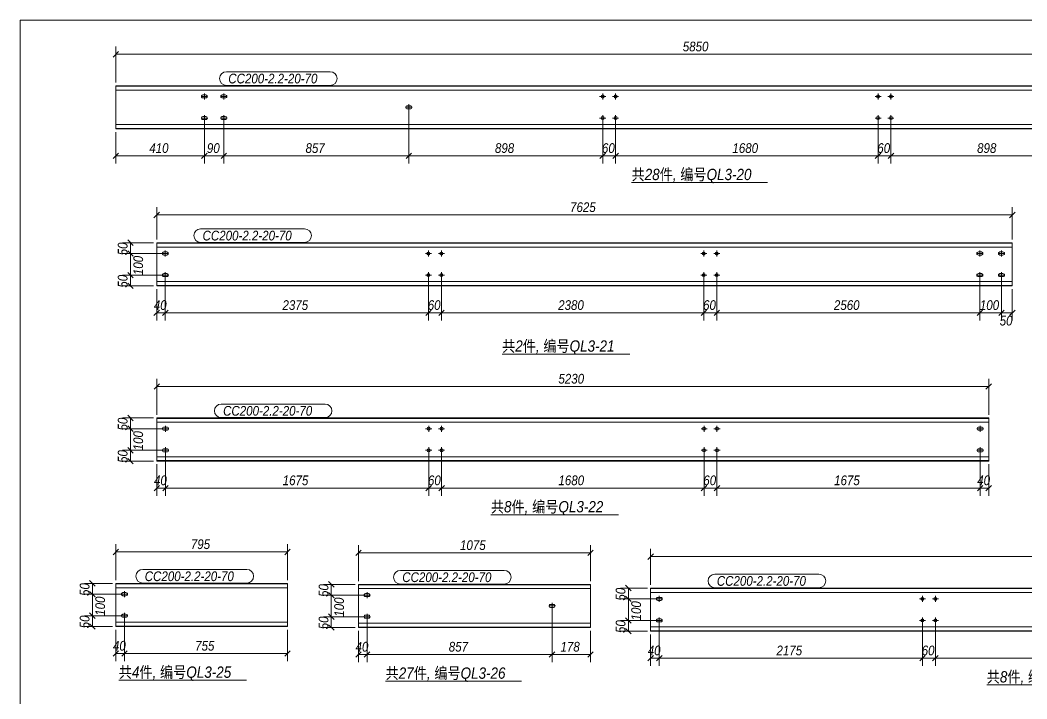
# Model space of a CAD drawing. Extents: x 857 to 4439, y -1249 to 4637.
# Drawn here: x 2057.8 to 2368.7, y 2901.5 to 3111.1 of the extents above; entities that cross this region are included whole.
import ezdxf

# ---------------------------------------------------------------- set-up
doc = ezdxf.new("R2010")
doc.units = 0
doc.header["$LTSCALE"] = 1000
doc.header["$MEASUREMENT"] = 0
doc.linetypes.add('XKITLINE00', pattern=[0])
doc.linetypes.add('XKITLINE02', pattern=[4, 2, -2])
for name, color, linetype, lineweight in [('Bolt', 7, 'Continuous', 0), ('DrawingSheet', 5, 'Continuous', 0), ('OtherObjectType', 1, 'Continuous', 0), ('Part', 2, 'Continuous', 0), ('PartMark', 3, 'Continuous', 0), ('Z-DIMENSIONS', 1, 'Continuous', 0)]:
    doc.layers.add(name, color=color, linetype=linetype, lineweight=lineweight)
doc.styles.add('Arial Italic', font='ariali.ttf')

# ---------------------------------------------------------------- blocks, each defined once
blk = doc.blocks.new('墙面檩条3C')
at = {"layer": 'Bolt', "color": 3, "linetype": 'XKITLINE00', "lineweight": 0}
for p, q in [((61.1, 391.74), (61, 391.59)), ((61.25, 391.84), (61.1, 391.74)), ((61.43, 391.88), (61.25, 391.84)), ((62.36, 391.88), (61.43, 391.88)), ((61.9, 390.48), (61.9, 392.35)), ((62.54, 391.84), (62.36, 391.88)), ((62.69, 391.74), (62.54, 391.84)), ((62.79, 391.59), (62.69, 391.74)), ((67.1, 391.74), (67, 391.59)), ((67.25, 391.84), (67.1, 391.74)), ((67.43, 391.88), (67.25, 391.84)), ((68.36, 391.88), (67.43, 391.88)), ((67.9, 390.48), (67.9, 392.35)), ((68.54, 391.84), (68.36, 391.88)), ((68.69, 391.74), (68.54, 391.84)), ((68.79, 391.59), (68.69, 391.74)), ((184.9, 390.48), (184.9, 392.35)), ((188.9, 390.48), (188.9, 392.35)), ((269.93, 390.48), (269.93, 392.35)), ((273.93, 390.48), (273.93, 392.35)), ((61, 391.59), (60.96, 391.41)), ((60.96, 391.41), (60.96, 391.41)), ((60.96, 391.41), (61, 391.23)), ((60.96, 391.41), (62.83, 391.41)), ((61, 391.23), (61.1, 391.08)), ((61.1, 391.08), (61.25, 390.98)), ((61.25, 390.98), (61.43, 390.95)), ((61.43, 390.95), (62.36, 390.95)), ((62.36, 390.95), (62.54, 390.98)), ((62.54, 390.98), (62.69, 391.08)), ((62.69, 391.08), (62.79, 391.23)), ((62.83, 391.41), (62.79, 391.59)), ((62.79, 391.23), (62.83, 391.41)), ((62.83, 391.41), (62.83, 391.41)), ((67, 391.59), (66.96, 391.41)), ((66.96, 391.41), (66.96, 391.41)), ((66.96, 391.41), (67, 391.23)), ((66.96, 391.41), (68.83, 391.41)), ((67, 391.23), (67.1, 391.08)), ((67.1, 391.08), (67.25, 390.98)), ((67.25, 390.98), (67.43, 390.95)), ((67.43, 390.95), (68.36, 390.95)), ((68.36, 390.95), (68.54, 390.98)), ((68.54, 390.98), (68.69, 391.08)), ((68.69, 391.08), (68.79, 391.23)), ((68.83, 391.41), (68.79, 391.59)), ((68.79, 391.23), (68.83, 391.41)), ((68.83, 391.41), (68.83, 391.41)), ((125.03, 387.15), (125.03, 389.01)), ((183.96, 391.41), (185.83, 391.41)), ((187.96, 391.41), (189.83, 391.41)), ((269, 391.41), (270.86, 391.41)), ((273, 391.41), (274.86, 391.41)), ((61.9, 383.81), (61.9, 385.68)), ((67.9, 383.81), (67.9, 385.68)), ((124.1, 388.08), (124.13, 388.26)), ((124.13, 387.9), (124.1, 388.08)), ((124.1, 388.08), (124.1, 388.08)), ((125.96, 388.08), (124.1, 388.08)), ((124.13, 388.26), (124.23, 388.41)), ((124.23, 387.75), (124.13, 387.9)), ((124.23, 388.41), (124.38, 388.51)), ((124.38, 387.65), (124.23, 387.75)), ((124.38, 388.51), (124.56, 388.55)), ((124.56, 387.61), (124.38, 387.65)), ((124.56, 388.55), (125.5, 388.55)), ((125.5, 387.61), (124.56, 387.61)), ((125.5, 388.55), (125.68, 388.51)), ((125.68, 387.65), (125.5, 387.61)), ((125.68, 388.51), (125.83, 388.41)), ((125.83, 387.75), (125.68, 387.65)), ((125.83, 388.41), (125.93, 388.26)), ((125.93, 387.9), (125.83, 387.75)), ((125.93, 388.26), (125.96, 388.08)), ((125.96, 388.08), (125.93, 387.9)), ((125.96, 388.08), (125.96, 388.08)), ((184.9, 383.81), (184.9, 385.68)), ((188.9, 383.81), (188.9, 385.68)), ((269.93, 383.81), (269.93, 385.68)), ((273.93, 383.81), (273.93, 385.68)), ((61, 384.92), (60.96, 384.75)), ((60.96, 384.75), (60.96, 384.75)), ((60.96, 384.75), (61, 384.57)), ((60.96, 384.75), (62.83, 384.75)), ((61.1, 385.08), (61, 384.92)), ((61, 384.57), (61.1, 384.42)), ((61.25, 385.18), (61.1, 385.08)), ((61.1, 384.42), (61.25, 384.32)), ((61.43, 385.21), (61.25, 385.18)), ((61.25, 384.32), (61.43, 384.28)), ((62.36, 385.21), (61.43, 385.21)), ((61.43, 384.28), (62.36, 384.28)), ((62.54, 385.18), (62.36, 385.21)), ((62.36, 384.28), (62.54, 384.32)), ((62.69, 385.08), (62.54, 385.18)), ((62.54, 384.32), (62.69, 384.42)), ((62.79, 384.92), (62.69, 385.08)), ((62.69, 384.42), (62.79, 384.57)), ((62.83, 384.75), (62.79, 384.92)), ((62.79, 384.57), (62.83, 384.75)), ((62.83, 384.75), (62.83, 384.75)), ((67, 384.92), (66.96, 384.75)), ((66.96, 384.75), (66.96, 384.75)), ((66.96, 384.75), (67, 384.57)), ((66.96, 384.75), (68.83, 384.75)), ((67.1, 385.08), (67, 384.92)), ((67, 384.57), (67.1, 384.42)), ((67.25, 385.18), (67.1, 385.08)), ((67.1, 384.42), (67.25, 384.32)), ((67.43, 385.21), (67.25, 385.18)), ((67.25, 384.32), (67.43, 384.28)), ((68.36, 385.21), (67.43, 385.21)), ((67.43, 384.28), (68.36, 384.28)), ((68.54, 385.18), (68.36, 385.21)), ((68.36, 384.28), (68.54, 384.32)), ((68.69, 385.08), (68.54, 385.18)), ((68.54, 384.32), (68.69, 384.42)), ((68.79, 384.92), (68.69, 385.08)), ((68.69, 384.42), (68.79, 384.57)), ((68.83, 384.75), (68.79, 384.92)), ((68.79, 384.57), (68.83, 384.75)), ((68.83, 384.75), (68.83, 384.75)), ((183.96, 384.75), (185.83, 384.75)), ((187.96, 384.75), (189.83, 384.75)), ((269, 384.75), (270.86, 384.75)), ((273, 384.75), (274.86, 384.75)), ((48.94, 343.09), (48.9, 342.91)), ((48.9, 342.91), (48.9, 342.91)), ((48.9, 342.91), (48.94, 342.73)), ((48.9, 342.91), (50.77, 342.91)), ((49.04, 343.24), (48.94, 343.09)), ((48.94, 342.73), (49.04, 342.58)), ((49.19, 343.34), (49.04, 343.24)), ((49.04, 342.58), (49.19, 342.48)), ((49.37, 343.38), (49.19, 343.34)), ((49.19, 342.48), (49.37, 342.44)), ((50.3, 343.38), (49.37, 343.38)), ((49.37, 342.44), (50.3, 342.44)), ((49.83, 341.98), (49.83, 343.84)), ((50.48, 343.34), (50.3, 343.38)), ((50.3, 342.44), (50.48, 342.48)), ((50.63, 343.24), (50.48, 343.34)), ((50.48, 342.48), (50.63, 342.58)), ((50.73, 343.09), (50.63, 343.24)), ((50.63, 342.58), (50.73, 342.73)), ((50.77, 342.91), (50.73, 343.09)), ((50.73, 342.73), (50.77, 342.91)), ((50.77, 342.91), (50.77, 342.91)), ((130.16, 342.91), (132.03, 342.91)), ((131.09, 341.98), (131.09, 343.84)), ((134.16, 342.91), (136.03, 342.91)), ((135.09, 341.98), (135.09, 343.84)), ((215.19, 342.91), (217.06, 342.91)), ((216.13, 341.98), (216.13, 343.84)), ((219.19, 342.91), (221.06, 342.91)), ((220.13, 341.98), (220.13, 343.84)), ((300.49, 343.09), (300.45, 342.91)), ((300.45, 342.91), (300.45, 342.91)), ((300.45, 342.91), (300.49, 342.73)), ((300.45, 342.91), (302.32, 342.91)), ((300.59, 343.24), (300.49, 343.09)), ((300.49, 342.73), (300.59, 342.58)), ((300.74, 343.34), (300.59, 343.24)), ((300.59, 342.58), (300.74, 342.48)), ((300.92, 343.38), (300.74, 343.34)), ((300.74, 342.48), (300.92, 342.44)), ((301.85, 343.38), (300.92, 343.38)), ((300.92, 342.44), (301.85, 342.44)), ((301.39, 341.98), (301.39, 343.84)), ((302.03, 343.34), (301.85, 343.38)), ((301.85, 342.44), (302.03, 342.48)), ((302.18, 343.24), (302.03, 343.34)), ((302.03, 342.48), (302.18, 342.58)), ((302.28, 343.09), (302.18, 343.24)), ((302.18, 342.58), (302.28, 342.73)), ((302.32, 342.91), (302.28, 343.09)), ((302.28, 342.73), (302.32, 342.91)), ((302.32, 342.91), (302.32, 342.91)), ((307.16, 343.09), (307.12, 342.91)), ((307.12, 342.91), (307.12, 342.91)), ((307.12, 342.91), (307.16, 342.73)), ((307.12, 342.91), (308.99, 342.91)), ((307.26, 343.24), (307.16, 343.09)), ((307.16, 342.73), (307.26, 342.58)), ((307.41, 343.34), (307.26, 343.24)), ((307.26, 342.58), (307.41, 342.48)), ((307.59, 343.38), (307.41, 343.34)), ((307.41, 342.48), (307.59, 342.44)), ((308.52, 343.38), (307.59, 343.38)), ((307.59, 342.44), (308.52, 342.44)), ((308.05, 341.98), (308.05, 343.84)), ((308.7, 343.34), (308.52, 343.38)), ((308.52, 342.44), (308.7, 342.48)), ((308.85, 343.24), (308.7, 343.34)), ((308.7, 342.48), (308.85, 342.58)), ((308.95, 343.09), (308.85, 343.24)), ((308.85, 342.58), (308.95, 342.73)), ((308.99, 342.91), (308.95, 343.09)), ((308.95, 342.73), (308.99, 342.91)), ((308.99, 342.91), (308.99, 342.91)), ((48.94, 336.42), (48.9, 336.24)), ((48.9, 336.24), (48.9, 336.24)), ((48.9, 336.24), (48.94, 336.06)), ((48.9, 336.24), (50.77, 336.24)), ((49.04, 336.57), (48.94, 336.42)), ((48.94, 336.06), (49.04, 335.91)), ((49.19, 336.67), (49.04, 336.57)), ((49.04, 335.91), (49.19, 335.81)), ((49.37, 336.71), (49.19, 336.67)), ((49.19, 335.81), (49.37, 335.78)), ((50.3, 336.71), (49.37, 336.71)), ((49.37, 335.78), (50.3, 335.78)), ((49.83, 335.31), (49.83, 337.18)), ((50.48, 336.67), (50.3, 336.71)), ((50.3, 335.78), (50.48, 335.81)), ((50.63, 336.57), (50.48, 336.67)), ((50.48, 335.81), (50.63, 335.91)), ((50.73, 336.42), (50.63, 336.57)), ((50.63, 335.91), (50.73, 336.06)), ((50.77, 336.24), (50.73, 336.42)), ((50.73, 336.06), (50.77, 336.24)), ((50.77, 336.24), (50.77, 336.24)), ((130.16, 336.24), (132.03, 336.24)), ((131.09, 335.31), (131.09, 337.18)), ((134.16, 336.24), (136.03, 336.24)), ((135.09, 335.31), (135.09, 337.18)), ((215.19, 336.24), (217.06, 336.24)), ((216.13, 335.31), (216.13, 337.18)), ((219.19, 336.24), (221.06, 336.24)), ((220.13, 335.31), (220.13, 337.18)), ((300.49, 336.42), (300.45, 336.24)), ((300.45, 336.24), (300.45, 336.24)), ((300.45, 336.24), (300.49, 336.06)), ((300.45, 336.24), (302.32, 336.24)), ((300.59, 336.57), (300.49, 336.42)), ((300.49, 336.06), (300.59, 335.91)), ((300.74, 336.67), (300.59, 336.57)), ((300.59, 335.91), (300.74, 335.81)), ((300.92, 336.71), (300.74, 336.67)), ((300.74, 335.81), (300.92, 335.78)), ((301.85, 336.71), (300.92, 336.71)), ((300.92, 335.78), (301.85, 335.78)), ((301.39, 335.31), (301.39, 337.18)), ((302.03, 336.67), (301.85, 336.71)), ((301.85, 335.78), (302.03, 335.81)), ((302.18, 336.57), (302.03, 336.67)), ((302.03, 335.81), (302.18, 335.91)), ((302.28, 336.42), (302.18, 336.57)), ((302.18, 335.91), (302.28, 336.06)), ((302.32, 336.24), (302.28, 336.42)), ((302.28, 336.06), (302.32, 336.24)), ((302.32, 336.24), (302.32, 336.24)), ((307.16, 336.42), (307.12, 336.24)), ((307.12, 336.24), (307.12, 336.24)), ((307.12, 336.24), (307.16, 336.06)), ((307.12, 336.24), (308.99, 336.24)), ((307.26, 336.57), (307.16, 336.42)), ((307.16, 336.06), (307.26, 335.91)), ((307.41, 336.67), (307.26, 336.57)), ((307.26, 335.91), (307.41, 335.81)), ((307.59, 336.71), (307.41, 336.67)), ((307.41, 335.81), (307.59, 335.78)), ((308.52, 336.71), (307.59, 336.71)), ((307.59, 335.78), (308.52, 335.78)), ((308.05, 335.31), (308.05, 337.18)), ((308.7, 336.67), (308.52, 336.71)), ((308.52, 335.78), (308.7, 335.81)), ((308.85, 336.57), (308.7, 336.67)), ((308.7, 335.81), (308.85, 335.91)), ((308.95, 336.42), (308.85, 336.57)), ((308.85, 335.91), (308.95, 336.06)), ((308.99, 336.24), (308.95, 336.42)), ((308.95, 336.06), (308.99, 336.24)), ((308.99, 336.24), (308.99, 336.24)), ((49.25, 289.22), (49.1, 289.12)), ((49.43, 289.25), (49.25, 289.22)), ((50.37, 289.25), (49.43, 289.25)), ((49.9, 287.85), (49.9, 289.72)), ((50.55, 289.22), (50.37, 289.25)), ((50.7, 289.12), (50.55, 289.22)), ((131.16, 287.85), (131.16, 289.72)), ((135.16, 287.85), (135.16, 289.72)), ((216.19, 287.85), (216.19, 289.72)), ((220.19, 287.85), (220.19, 289.72)), ((300.81, 289.22), (300.66, 289.12)), ((300.99, 289.25), (300.81, 289.22)), ((301.92, 289.25), (300.99, 289.25)), ((301.45, 287.85), (301.45, 289.72)), ((302.1, 289.22), (301.92, 289.25)), ((302.25, 289.12), (302.1, 289.22)), ((49, 288.97), (48.97, 288.79)), ((48.97, 288.79), (48.97, 288.79)), ((48.97, 288.79), (49, 288.61)), ((48.97, 288.79), (50.83, 288.79)), ((49.1, 289.12), (49, 288.97)), ((49, 288.61), (49.1, 288.46)), ((49.1, 288.46), (49.25, 288.36)), ((49.25, 288.36), (49.43, 288.32)), ((49.43, 288.32), (50.37, 288.32)), ((50.37, 288.32), (50.55, 288.36)), ((50.55, 288.36), (50.7, 288.46)), ((50.8, 288.97), (50.7, 289.12)), ((50.7, 288.46), (50.8, 288.61)), ((50.83, 288.79), (50.8, 288.97)), ((50.8, 288.61), (50.83, 288.79)), ((50.83, 288.79), (50.83, 288.79)), ((132.09, 288.79), (130.23, 288.79)), ((136.09, 288.79), (134.23, 288.79)), ((217.13, 288.79), (215.26, 288.79)), ((221.13, 288.79), (219.26, 288.79)), ((300.55, 288.97), (300.52, 288.79)), ((300.52, 288.79), (300.52, 288.79)), ((300.52, 288.79), (300.55, 288.61)), ((300.52, 288.79), (302.39, 288.79)), ((300.66, 289.12), (300.55, 288.97)), ((300.55, 288.61), (300.66, 288.46)), ((300.66, 288.46), (300.81, 288.36)), ((300.81, 288.36), (300.99, 288.32)), ((300.99, 288.32), (301.92, 288.32)), ((301.92, 288.32), (302.1, 288.36)), ((302.1, 288.36), (302.25, 288.46)), ((302.35, 288.97), (302.25, 289.12)), ((302.25, 288.46), (302.35, 288.61)), ((302.39, 288.79), (302.35, 288.97)), ((302.35, 288.61), (302.39, 288.79)), ((302.39, 288.79), (302.39, 288.79)), ((49.9, 281.19), (49.9, 283.05)), ((131.16, 281.19), (131.16, 283.05)), ((135.16, 281.19), (135.16, 283.05)), ((216.19, 281.19), (216.19, 283.05)), ((220.19, 281.19), (220.19, 283.05)), ((301.45, 281.19), (301.45, 283.05)), ((49, 282.3), (48.97, 282.12)), ((48.97, 282.12), (48.97, 282.12)), ((48.97, 282.12), (49, 281.94)), ((48.97, 282.12), (50.83, 282.12)), ((49.1, 282.45), (49, 282.3)), ((49, 281.94), (49.1, 281.79)), ((49.25, 282.55), (49.1, 282.45)), ((49.1, 281.79), (49.25, 281.69)), ((49.43, 282.59), (49.25, 282.55)), ((49.25, 281.69), (49.43, 281.65)), ((50.37, 282.59), (49.43, 282.59)), ((49.43, 281.65), (50.37, 281.65)), ((50.55, 282.55), (50.37, 282.59)), ((50.37, 281.65), (50.55, 281.69)), ((50.7, 282.45), (50.55, 282.55)), ((50.55, 281.69), (50.7, 281.79)), ((50.8, 282.3), (50.7, 282.45)), ((50.7, 281.79), (50.8, 281.94)), ((50.83, 282.12), (50.8, 282.3)), ((50.8, 281.94), (50.83, 282.12)), ((50.83, 282.12), (50.83, 282.12)), ((132.09, 282.12), (130.23, 282.12)), ((136.09, 282.12), (134.23, 282.12)), ((217.13, 282.12), (215.26, 282.12)), ((221.13, 282.12), (219.26, 282.12)), ((300.55, 282.3), (300.52, 282.12)), ((300.52, 282.12), (300.52, 282.12)), ((300.52, 282.12), (300.55, 281.94)), ((300.52, 282.12), (302.39, 282.12)), ((300.66, 282.45), (300.55, 282.3)), ((300.55, 281.94), (300.66, 281.79)), ((300.81, 282.55), (300.66, 282.45)), ((300.66, 281.79), (300.81, 281.69)), ((300.99, 282.59), (300.81, 282.55)), ((300.81, 281.69), (300.99, 281.65)), ((301.92, 282.59), (300.99, 282.59)), ((300.99, 281.65), (301.92, 281.65)), ((302.1, 282.55), (301.92, 282.59)), ((301.92, 281.65), (302.1, 281.69)), ((302.25, 282.45), (302.1, 282.55)), ((302.1, 281.69), (302.25, 281.79)), ((302.35, 282.3), (302.25, 282.45)), ((302.25, 281.79), (302.35, 281.94)), ((302.39, 282.12), (302.35, 282.3)), ((302.35, 281.94), (302.39, 282.12)), ((302.39, 282.12), (302.39, 282.12)), ((36.32, 237.86), (36.29, 237.69)), ((36.29, 237.69), (36.29, 237.69)), ((36.29, 237.69), (36.32, 237.51)), ((38.15, 237.69), (36.29, 237.69)), ((36.42, 238.01), (36.32, 237.86)), ((36.32, 237.51), (36.42, 237.36)), ((36.57, 238.12), (36.42, 238.01)), ((36.42, 237.36), (36.57, 237.25)), ((36.75, 238.15), (36.57, 238.12)), ((36.57, 237.25), (36.75, 237.22)), ((37.69, 238.15), (36.75, 238.15)), ((36.75, 237.22), (37.69, 237.22)), ((37.22, 238.62), (37.22, 236.75)), ((37.86, 238.12), (37.69, 238.15)), ((37.69, 237.22), (37.86, 237.25)), ((38.02, 238.01), (37.86, 238.12)), ((37.86, 237.25), (38.02, 237.36)), ((38.12, 237.86), (38.02, 238.01)), ((38.02, 237.36), (38.12, 237.51)), ((38.15, 237.69), (38.12, 237.86)), ((38.12, 237.51), (38.15, 237.69)), ((38.15, 237.69), (38.15, 237.69)), ((111.24, 237.57), (111.2, 237.39)), ((111.2, 237.39), (111.2, 237.39)), ((111.2, 237.39), (111.24, 237.21)), ((113.07, 237.39), (111.2, 237.39)), ((111.34, 237.72), (111.24, 237.57)), ((111.24, 237.21), (111.34, 237.06)), ((111.49, 237.82), (111.34, 237.72)), ((111.34, 237.06), (111.49, 236.96)), ((111.67, 237.85), (111.49, 237.82)), ((111.49, 236.96), (111.67, 236.92)), ((112.6, 237.85), (111.67, 237.85)), ((111.67, 236.92), (112.6, 236.92)), ((112.14, 238.32), (112.14, 236.45)), ((112.78, 237.82), (112.6, 237.85)), ((112.6, 236.92), (112.78, 236.96)), ((112.93, 237.72), (112.78, 237.82)), ((112.78, 236.96), (112.93, 237.06)), ((113.03, 237.57), (112.93, 237.72)), ((112.93, 237.06), (113.03, 237.21)), ((113.07, 237.39), (113.03, 237.57)), ((113.03, 237.21), (113.07, 237.39)), ((113.07, 237.39), (113.07, 237.39)), ((201.48, 236.42), (201.44, 236.24)), ((201.58, 236.57), (201.48, 236.42)), ((201.73, 236.67), (201.58, 236.57)), ((201.91, 236.7), (201.73, 236.67)), ((202.84, 236.7), (201.91, 236.7)), ((202.38, 235.3), (202.38, 237.17)), ((203.02, 236.67), (202.84, 236.7)), ((203.17, 236.57), (203.02, 236.67)), ((203.27, 236.42), (203.17, 236.57)), ((203.31, 236.24), (203.27, 236.42)), ((283.64, 235.3), (283.64, 237.17)), ((287.64, 235.3), (287.64, 237.17)), ((168.37, 234.23), (168.34, 234.05)), ((168.34, 234.05), (168.34, 234.05)), ((168.34, 234.05), (168.37, 233.88)), ((170.2, 234.05), (168.34, 234.05)), ((168.47, 234.38), (168.37, 234.23)), ((168.37, 233.88), (168.47, 233.72)), ((168.62, 234.49), (168.47, 234.38)), ((168.47, 233.72), (168.62, 233.62)), ((168.8, 234.52), (168.62, 234.49)), ((168.62, 233.62), (168.8, 233.59)), ((169.74, 234.52), (168.8, 234.52)), ((168.8, 233.59), (169.74, 233.59)), ((169.27, 234.99), (169.27, 233.12)), ((169.92, 234.49), (169.74, 234.52)), ((169.74, 233.59), (169.92, 233.62)), ((170.07, 234.38), (169.92, 234.49)), ((169.92, 233.62), (170.07, 233.72)), ((170.17, 234.23), (170.07, 234.38)), ((170.07, 233.72), (170.17, 233.88)), ((170.2, 234.05), (170.17, 234.23)), ((170.17, 233.88), (170.2, 234.05)), ((170.2, 234.05), (170.2, 234.05)), ((201.44, 236.24), (201.44, 236.24)), ((201.44, 236.24), (201.48, 236.06)), ((201.44, 236.24), (203.31, 236.24)), ((201.48, 236.06), (201.58, 235.91)), ((201.58, 235.91), (201.73, 235.81)), ((201.73, 235.81), (201.91, 235.77)), ((201.91, 235.77), (202.84, 235.77)), ((202.84, 235.77), (203.02, 235.81)), ((203.02, 235.81), (203.17, 235.91)), ((203.17, 235.91), (203.27, 236.06)), ((203.27, 236.06), (203.31, 236.24)), ((203.31, 236.24), (203.31, 236.24)), ((284.57, 236.24), (282.7, 236.24)), ((288.57, 236.24), (286.7, 236.24)), ((36.32, 231.2), (36.29, 231.02)), ((36.29, 231.02), (36.29, 231.02)), ((36.29, 231.02), (36.32, 230.84)), ((38.15, 231.02), (36.29, 231.02)), ((36.42, 231.35), (36.32, 231.2)), ((36.32, 230.84), (36.42, 230.69)), ((36.57, 231.45), (36.42, 231.35)), ((36.42, 230.69), (36.57, 230.59)), ((36.75, 231.49), (36.57, 231.45)), ((36.57, 230.59), (36.75, 230.55)), ((37.69, 231.49), (36.75, 231.49)), ((36.75, 230.55), (37.69, 230.55)), ((37.22, 231.95), (37.22, 230.09)), ((37.86, 231.45), (37.69, 231.49)), ((37.69, 230.55), (37.86, 230.59)), ((38.02, 231.35), (37.86, 231.45)), ((37.86, 230.59), (38.02, 230.69)), ((38.12, 231.2), (38.02, 231.35)), ((38.02, 230.69), (38.12, 230.84)), ((38.15, 231.02), (38.12, 231.2)), ((38.12, 230.84), (38.15, 231.02)), ((38.15, 231.02), (38.15, 231.02)), ((111.24, 230.9), (111.2, 230.72)), ((111.2, 230.72), (111.2, 230.72)), ((111.2, 230.72), (111.24, 230.54)), ((113.07, 230.72), (111.2, 230.72)), ((111.34, 231.05), (111.24, 230.9)), ((111.24, 230.54), (111.34, 230.39)), ((111.49, 231.15), (111.34, 231.05)), ((111.34, 230.39), (111.49, 230.29)), ((111.67, 231.19), (111.49, 231.15)), ((111.49, 230.29), (111.67, 230.25)), ((112.6, 231.19), (111.67, 231.19)), ((111.67, 230.25), (112.6, 230.25)), ((112.14, 231.65), (112.14, 229.79)), ((112.78, 231.15), (112.6, 231.19)), ((112.6, 230.25), (112.78, 230.29)), ((112.93, 231.05), (112.78, 231.15)), ((112.78, 230.29), (112.93, 230.39)), ((113.03, 230.9), (112.93, 231.05)), ((112.93, 230.39), (113.03, 230.54)), ((113.07, 230.72), (113.03, 230.9)), ((113.03, 230.54), (113.07, 230.72)), ((113.07, 230.72), (113.07, 230.72)), ((202.38, 228.64), (202.38, 230.5)), ((283.64, 228.64), (283.64, 230.5)), ((287.64, 228.64), (287.64, 230.5)), ((201.48, 229.75), (201.44, 229.57)), ((201.44, 229.57), (201.44, 229.57)), ((201.44, 229.57), (201.48, 229.39)), ((201.44, 229.57), (203.31, 229.57)), ((201.58, 229.9), (201.48, 229.75)), ((201.48, 229.39), (201.58, 229.24)), ((201.73, 230), (201.58, 229.9)), ((201.58, 229.24), (201.73, 229.14)), ((201.91, 230.04), (201.73, 230)), ((201.73, 229.14), (201.91, 229.1)), ((202.84, 230.04), (201.91, 230.04)), ((201.91, 229.1), (202.84, 229.1)), ((203.02, 230), (202.84, 230.04)), ((202.84, 229.1), (203.02, 229.14)), ((203.17, 229.9), (203.02, 230)), ((203.02, 229.14), (203.17, 229.24)), ((203.27, 229.75), (203.17, 229.9)), ((203.17, 229.24), (203.27, 229.39)), ((203.31, 229.57), (203.27, 229.75)), ((203.27, 229.39), (203.31, 229.57)), ((203.31, 229.57), (203.31, 229.57)), ((284.57, 229.57), (282.7, 229.57)), ((288.57, 229.57), (286.7, 229.57))]:
    blk.add_line(p, q, dxfattribs=at)
for centre in [(184.9, 391.41), (188.9, 391.41), (269.93, 391.41), (273.93, 391.41), (184.9, 384.75), (188.9, 384.75), (269.93, 384.75), (273.93, 384.75), (131.09, 342.91), (135.09, 342.91), (216.13, 342.91), (220.13, 342.91), (131.09, 336.24), (135.09, 336.24), (216.13, 336.24), (220.13, 336.24), (131.16, 288.79), (135.16, 288.79), (216.19, 288.79), (220.19, 288.79), (131.16, 282.12), (135.16, 282.12), (216.19, 282.12), (220.19, 282.12), (283.64, 236.24), (287.64, 236.24), (283.64, 229.57), (287.64, 229.57)]:
    blk.add_circle(centre, 0.467, dxfattribs=at)
at = {"layer": 'DrawingSheet', "color": 5, "linetype": 'XKITLINE00', "lineweight": 0}
for p, q in [((589, 415), (5, 415)), ((5, 415), (5, 5))]:
    blk.add_line(p, q, dxfattribs=at)
at = {"layer": 'OtherObjectType', "color": 1, "linetype": 'XKITLINE00', "lineweight": 0}
for p, q in [((193.82, 364.83), (235.83, 364.83)), ((153.84, 311.83), (193.26, 311.83)), ((150.38, 262.2), (189.8, 262.2)), ((35.47, 211.1), (74.89, 211.1)), ((117.86, 210.8), (159.87, 210.8)), ((303.5, 209.65), (342.92, 209.65))]:
    blk.add_line(p, q, dxfattribs=at)
at = {"layer": 'Part', "color": 2, "linetype": 'XKITLINE00', "lineweight": 0}
for p, q in [((34.56, 381.41), (34.56, 394.75)), ((229.36, 394.75), (34.56, 394.75)), ((229.36, 393.41), (34.56, 393.41)), ((393.6, 394.75), (229.46, 394.75)), ((393.6, 393.41), (229.46, 393.41)), ((229.36, 382.75), (34.56, 382.75)), ((393.6, 382.75), (229.46, 382.75)), ((229.36, 381.41), (34.56, 381.41)), ((393.6, 381.41), (229.46, 381.41)), ((47.17, 332.91), (47.17, 346.24)), ((90.53, 346.24), (47.17, 346.24)), ((175.56, 346.24), (90.63, 346.24)), ((260.59, 346.24), (175.66, 346.24)), ((311.39, 346.24), (260.69, 346.24)), ((311.39, 332.91), (311.39, 346.24)), ((90.53, 344.91), (47.17, 344.91)), ((175.56, 344.91), (90.63, 344.91)), ((260.59, 344.91), (175.66, 344.91)), ((311.39, 344.91), (260.69, 344.91)), ((90.53, 334.24), (47.17, 334.24)), ((90.53, 332.91), (47.17, 332.91)), ((175.56, 334.24), (90.63, 334.24)), ((175.56, 332.91), (90.63, 332.91)), ((260.59, 334.24), (175.66, 334.24)), ((260.59, 332.91), (175.66, 332.91)), ((311.39, 334.24), (260.69, 334.24)), ((311.39, 332.91), (260.69, 332.91)), ((47.23, 278.79), (47.23, 292.12)), ((90.59, 292.12), (47.23, 292.12)), ((90.59, 290.79), (47.23, 290.79)), ((175.63, 292.12), (90.69, 292.12)), ((175.63, 290.79), (90.69, 290.79)), ((260.66, 292.12), (175.73, 292.12)), ((260.66, 290.79), (175.73, 290.79)), ((304.12, 292.12), (260.76, 292.12)), ((304.12, 290.79), (260.76, 290.79)), ((304.12, 278.79), (304.12, 292.12)), ((90.59, 280.12), (47.23, 280.12)), ((175.63, 280.12), (90.69, 280.12)), ((260.66, 280.12), (175.73, 280.12)), ((304.12, 280.12), (260.76, 280.12)), ((90.59, 278.79), (47.23, 278.79)), ((175.63, 278.79), (90.69, 278.79)), ((260.66, 278.79), (175.73, 278.79)), ((304.12, 278.79), (260.76, 278.79)), ((34.55, 227.69), (34.55, 241.02)), ((87.55, 241.02), (34.55, 241.02)), ((87.55, 239.69), (34.55, 239.69)), ((87.55, 227.69), (87.55, 241.02)), ((109.47, 227.39), (109.47, 240.72)), ((181.14, 240.72), (109.47, 240.72)), ((181.14, 239.39), (109.47, 239.39)), ((181.14, 227.39), (181.14, 240.72)), ((199.71, 226.24), (199.71, 239.57)), ((243.07, 239.57), (199.71, 239.57)), ((328.1, 239.57), (243.17, 239.57)), ((243.07, 238.24), (199.71, 238.24)), ((328.1, 238.24), (243.17, 238.24)), ((87.55, 229.02), (34.55, 229.02)), ((87.55, 227.69), (34.55, 227.69)), ((181.14, 228.72), (109.47, 228.72)), ((181.14, 227.39), (109.47, 227.39)), ((243.07, 227.57), (199.71, 227.57)), ((328.1, 227.57), (243.17, 227.57)), ((243.07, 226.24), (199.71, 226.24)), ((328.1, 226.24), (243.17, 226.24))]:
    blk.add_line(p, q, dxfattribs=at)
at = {"layer": 'Part', "color": 7, "linetype": 'XKITLINE02', "lineweight": 0}
for p, q in [((229.36, 394.6), (34.56, 394.6)), ((393.6, 394.6), (229.46, 394.6)), ((229.36, 381.56), (34.56, 381.56)), ((393.6, 381.56), (229.46, 381.56)), ((90.53, 346.1), (47.17, 346.1)), ((175.56, 346.1), (90.63, 346.1)), ((260.59, 346.1), (175.66, 346.1)), ((311.39, 346.1), (260.69, 346.1)), ((90.53, 333.06), (47.17, 333.06)), ((175.56, 333.06), (90.63, 333.06)), ((260.59, 333.06), (175.66, 333.06)), ((311.39, 333.06), (260.69, 333.06)), ((90.59, 291.97), (47.23, 291.97)), ((175.63, 291.97), (90.69, 291.97)), ((260.66, 291.97), (175.73, 291.97)), ((304.12, 291.97), (260.76, 291.97)), ((90.59, 278.93), (47.23, 278.93)), ((175.63, 278.93), (90.69, 278.93)), ((260.66, 278.93), (175.73, 278.93)), ((304.12, 278.93), (260.76, 278.93)), ((87.55, 240.87), (34.55, 240.87)), ((181.14, 240.57), (109.47, 240.57)), ((243.07, 239.42), (199.71, 239.42)), ((328.1, 239.42), (243.17, 239.42)), ((87.55, 227.83), (34.55, 227.83)), ((181.14, 227.53), (109.47, 227.53)), ((243.07, 226.38), (199.71, 226.38)), ((328.1, 226.38), (243.17, 226.38))]:
    blk.add_line(p, q, dxfattribs=at)
at = {"layer": 'PartMark', "color": 1, "linetype": 'XKITLINE00', "lineweight": 0}
for p, q in [((68.68, 399.05), (100.79, 399.05)), ((68.68, 394.85), (100.79, 394.85)), ((60.74, 350.54), (92.85, 350.54)), ((60.74, 346.34), (92.85, 346.34)), ((67.08, 296.42), (99.19, 296.42)), ((67.08, 292.22), (99.19, 292.22)), ((42.88, 245.32), (74.99, 245.32)), ((122.41, 245.02), (154.52, 245.02)), ((219.55, 243.87), (251.66, 243.87)), ((42.88, 241.12), (74.99, 241.12)), ((122.41, 240.82), (154.52, 240.82)), ((219.55, 239.67), (251.66, 239.67))]:
    blk.add_line(p, q, dxfattribs=at)
for centre, start, end in [((68.68, 396.95), 90, 270), ((100.79, 396.95), 270, 90), ((60.74, 348.44), 90, 270), ((92.85, 348.44), 270, 90), ((67.08, 294.32), 90, 270), ((99.19, 294.32), 270, 90), ((42.88, 243.22), 90, 270), ((74.99, 243.22), 270, 90), ((122.41, 242.92), 90, 270), ((154.52, 242.92), 270, 90), ((219.55, 241.77), 90, 270), ((251.66, 241.77), 270, 90)]:
    blk.add_arc(centre, 2.1, start, end, dxfattribs=at)
at = {"layer": 'Z-DIMENSIONS', "color": 4, "linetype": 'XKITLINE00', "lineweight": 0}
for p, q in [((35.41, 405.3), (33.71, 403.6)), ((34.56, 395.75), (34.56, 406.85)), ((34.56, 404.45), (393.6, 404.45)), ((125.03, 387.08), (125.03, 370.68)), ((125.03, 387.08), (125.03, 370.68)), ((61.9, 383.75), (61.9, 370.68)), ((61.9, 383.75), (61.9, 370.68)), ((67.9, 383.75), (67.9, 370.68)), ((67.9, 383.75), (67.9, 370.68)), ((184.9, 383.75), (184.9, 370.68)), ((184.9, 383.75), (184.9, 370.68)), ((188.9, 383.75), (188.9, 370.68)), ((188.9, 383.75), (188.9, 370.68)), ((269.93, 383.75), (269.93, 370.68)), ((269.93, 383.75), (269.93, 370.68)), ((273.93, 383.75), (273.93, 370.68)), ((273.93, 383.75), (273.93, 370.68)), ((34.56, 380.41), (34.56, 370.68)), ((35.41, 373.93), (33.71, 372.23)), ((34.56, 373.08), (61.9, 373.08)), ((62.75, 373.93), (61.05, 372.23)), ((62.75, 373.93), (61.05, 372.23)), ((61.9, 373.08), (67.9, 373.08)), ((68.75, 373.93), (67.05, 372.23)), ((68.75, 373.93), (67.05, 372.23)), ((67.9, 373.08), (125.03, 373.08)), ((125.88, 373.93), (124.18, 372.23)), ((125.88, 373.93), (124.18, 372.23)), ((125.03, 373.08), (184.9, 373.08)), ((185.75, 373.93), (184.05, 372.23)), ((185.75, 373.93), (184.05, 372.23)), ((184.9, 373.08), (188.9, 373.08)), ((189.75, 373.93), (188.05, 372.23)), ((189.75, 373.93), (188.05, 372.23)), ((188.9, 373.08), (269.93, 373.08)), ((270.78, 373.93), (269.08, 372.23)), ((270.78, 373.93), (269.08, 372.23)), ((269.93, 373.08), (273.93, 373.08)), ((274.78, 373.93), (273.08, 372.23)), ((274.78, 373.93), (273.08, 372.23)), ((273.93, 373.08), (333.8, 373.08)), ((48.02, 355.68), (46.32, 353.98)), ((47.17, 347.24), (47.17, 357.23)), ((47.17, 354.83), (311.39, 354.83)), ((312.24, 355.68), (310.54, 353.98)), ((311.39, 347.24), (311.39, 357.23)), ((46.17, 346.24), (36.66, 346.24)), ((38.21, 347.09), (39.91, 345.39)), ((39.06, 342.91), (39.06, 346.24)), ((48.83, 342.91), (36.66, 342.91)), ((48.83, 342.91), (36.66, 342.91)), ((38.21, 343.76), (39.91, 342.06)), ((38.21, 343.76), (39.91, 342.06)), ((39.06, 336.24), (39.06, 342.91)), ((48.83, 336.24), (36.66, 336.24)), ((48.83, 336.24), (36.66, 336.24)), ((38.21, 337.09), (39.91, 335.39)), ((38.21, 337.09), (39.91, 335.39)), ((39.06, 332.91), (39.06, 336.24)), ((46.17, 332.91), (36.66, 332.91)), ((38.21, 333.76), (39.91, 332.06)), ((49.83, 335.24), (49.83, 322.18)), ((49.83, 335.24), (49.83, 322.18)), ((131.09, 335.24), (131.09, 322.18)), ((131.09, 335.24), (131.09, 322.18)), ((135.09, 335.24), (135.09, 322.18)), ((135.09, 335.24), (135.09, 322.18)), ((216.13, 335.24), (216.13, 322.18)), ((216.13, 335.24), (216.13, 322.18)), ((220.13, 335.24), (220.13, 322.18)), ((220.13, 335.24), (220.13, 322.18)), ((301.39, 335.24), (301.39, 322.18)), ((301.39, 335.24), (301.39, 322.18)), ((308.05, 335.24), (308.05, 322.18)), ((308.05, 335.24), (308.05, 322.18)), ((47.17, 331.91), (47.17, 322.18)), ((311.39, 331.91), (311.39, 322.18)), ((48.02, 325.42), (46.32, 323.73)), ((47.17, 324.58), (49.83, 324.58)), ((50.68, 325.42), (48.99, 323.73)), ((50.68, 325.42), (48.99, 323.73)), ((49.83, 324.58), (131.09, 324.58)), ((131.94, 325.42), (130.25, 323.73)), ((131.94, 325.42), (130.25, 323.73)), ((131.09, 324.58), (135.09, 324.58)), ((135.94, 325.42), (134.25, 323.73)), ((135.94, 325.42), (134.25, 323.73)), ((135.09, 324.58), (216.13, 324.58)), ((216.98, 325.42), (215.28, 323.73)), ((216.98, 325.42), (215.28, 323.73)), ((216.13, 324.58), (220.13, 324.58)), ((220.98, 325.42), (219.28, 323.73)), ((220.98, 325.42), (219.28, 323.73)), ((220.13, 324.58), (301.39, 324.58)), ((302.24, 325.42), (300.54, 323.73)), ((302.24, 325.42), (300.54, 323.73)), ((301.39, 324.58), (308.05, 324.58)), ((308.9, 325.42), (307.21, 323.73)), ((308.9, 325.42), (307.21, 323.73)), ((308.05, 324.58), (311.39, 324.58)), ((312.24, 325.42), (310.54, 323.73)), ((48.08, 302.67), (46.38, 300.98)), ((47.23, 293.12), (47.23, 304.23)), ((47.23, 301.83), (304.12, 301.83)), ((304.97, 302.67), (303.27, 300.98)), ((304.12, 293.12), (304.12, 304.23)), ((38.21, 292.97), (39.91, 291.27)), ((46.23, 292.12), (36.66, 292.12)), ((38.21, 289.64), (39.91, 287.94)), ((38.21, 289.64), (39.91, 287.94)), ((39.06, 288.79), (39.06, 292.12)), ((48.9, 288.79), (36.66, 288.79)), ((48.9, 288.79), (36.66, 288.79)), ((39.06, 282.12), (39.06, 288.79)), ((38.21, 282.97), (39.91, 281.27)), ((38.21, 282.97), (39.91, 281.27)), ((48.9, 282.12), (36.66, 282.12)), ((48.9, 282.12), (36.66, 282.12)), ((39.06, 278.79), (39.06, 282.12)), ((49.9, 281.12), (49.9, 268.05)), ((49.9, 281.12), (49.9, 268.05)), ((131.16, 281.12), (131.16, 268.05)), ((131.16, 281.12), (131.16, 268.05)), ((135.16, 281.12), (135.16, 268.05)), ((135.16, 281.12), (135.16, 268.05)), ((216.19, 281.12), (216.19, 268.05)), ((216.19, 281.12), (216.19, 268.05)), ((220.19, 281.12), (220.19, 268.05)), ((220.19, 281.12), (220.19, 268.05)), ((301.45, 281.12), (301.45, 268.05)), ((301.45, 281.12), (301.45, 268.05)), ((46.23, 278.79), (36.66, 278.79)), ((38.21, 279.64), (39.91, 277.94)), ((47.23, 277.79), (47.23, 268.05)), ((304.12, 277.79), (304.12, 268.05)), ((48.08, 271.3), (46.38, 269.61)), ((50.75, 271.3), (49.05, 269.61)), ((50.75, 271.3), (49.05, 269.61)), ((132.01, 271.3), (130.31, 269.61)), ((132.01, 271.3), (130.31, 269.61)), ((136.01, 271.3), (134.31, 269.61)), ((136.01, 271.3), (134.31, 269.61)), ((217.04, 271.3), (215.34, 269.61)), ((217.04, 271.3), (215.34, 269.61)), ((221.04, 271.3), (219.34, 269.61)), ((221.04, 271.3), (219.34, 269.61)), ((302.3, 271.3), (300.6, 269.61)), ((302.3, 271.3), (300.6, 269.61)), ((304.97, 271.3), (303.27, 269.61)), ((47.23, 270.45), (49.9, 270.45)), ((49.9, 270.45), (131.16, 270.45)), ((131.16, 270.45), (135.16, 270.45)), ((135.16, 270.45), (216.19, 270.45)), ((216.19, 270.45), (220.19, 270.45)), ((220.19, 270.45), (301.45, 270.45)), ((301.45, 270.45), (304.12, 270.45)), ((34.55, 242.02), (34.55, 253.12)), ((87.55, 242.02), (87.55, 253.12)), ((109.47, 241.72), (109.47, 252.83)), ((181.14, 241.72), (181.14, 252.83)), ((35.4, 251.57), (33.7, 249.87)), ((34.55, 250.72), (87.55, 250.72)), ((88.4, 251.57), (86.7, 249.87)), ((110.32, 251.27), (108.62, 249.58)), ((109.47, 250.43), (181.14, 250.43)), ((181.99, 251.27), (180.29, 249.58)), ((200.56, 250.12), (198.86, 248.43)), ((199.71, 240.57), (199.71, 251.68)), ((199.71, 249.28), (456.6, 249.28)), ((33.55, 241.02), (24.91, 241.02)), ((26.46, 241.87), (28.15, 240.17)), ((27.31, 237.69), (27.31, 241.02)), ((108.47, 240.72), (98.7, 240.72)), ((100.25, 241.57), (101.95, 239.87)), ((101.1, 237.39), (101.1, 240.72)), ((198.71, 239.57), (190.42, 239.57)), ((191.98, 240.42), (193.67, 238.72)), ((192.82, 236.24), (192.82, 239.57)), ((36.22, 237.69), (24.91, 237.69)), ((36.22, 237.69), (24.91, 237.69)), ((26.46, 238.53), (28.15, 236.84)), ((26.46, 238.53), (28.15, 236.84)), ((27.31, 231.02), (27.31, 237.69)), ((111.14, 237.39), (98.7, 237.39)), ((111.14, 237.39), (98.7, 237.39)), ((100.25, 238.24), (101.95, 236.54)), ((100.25, 238.24), (101.95, 236.54)), ((101.1, 230.72), (101.1, 237.39)), ((191.98, 237.09), (193.67, 235.39)), ((191.98, 237.09), (193.67, 235.39)), ((201.38, 236.24), (190.42, 236.24)), ((201.38, 236.24), (190.42, 236.24)), ((192.82, 229.57), (192.82, 236.24)), ((36.22, 231.02), (24.91, 231.02)), ((36.22, 231.02), (24.91, 231.02)), ((26.46, 231.87), (28.15, 230.17)), ((26.46, 231.87), (28.15, 230.17)), ((27.31, 227.69), (27.31, 231.02)), ((111.14, 230.72), (98.7, 230.72)), ((111.14, 230.72), (98.7, 230.72)), ((100.25, 231.57), (101.95, 229.87)), ((100.25, 231.57), (101.95, 229.87)), ((101.1, 227.39), (101.1, 230.72)), ((169.27, 233.05), (169.27, 216.65)), ((169.27, 233.05), (169.27, 216.65)), ((191.98, 230.42), (193.67, 228.72)), ((191.98, 230.42), (193.67, 228.72)), ((33.55, 227.69), (24.91, 227.69)), ((26.46, 228.53), (28.15, 226.84)), ((37.22, 230.02), (37.22, 216.95)), ((37.22, 230.02), (37.22, 216.95)), ((108.47, 227.39), (98.7, 227.39)), ((100.25, 228.24), (101.95, 226.54)), ((112.14, 229.72), (112.14, 216.65)), ((112.14, 229.72), (112.14, 216.65)), ((201.38, 229.57), (190.42, 229.57)), ((201.38, 229.57), (190.42, 229.57)), ((191.98, 227.09), (193.67, 225.39)), ((192.82, 226.24), (192.82, 229.57)), ((202.38, 228.57), (202.38, 215.5)), ((202.38, 228.57), (202.38, 215.5)), ((283.64, 228.57), (283.64, 215.5)), ((283.64, 228.57), (283.64, 215.5)), ((287.64, 228.57), (287.64, 215.5)), ((287.64, 228.57), (287.64, 215.5)), ((34.55, 226.69), (34.55, 216.95)), ((87.55, 226.69), (87.55, 216.95)), ((109.47, 226.39), (109.47, 216.65)), ((181.14, 226.39), (181.14, 216.65)), ((198.71, 226.24), (190.42, 226.24)), ((199.71, 225.24), (199.71, 215.5)), ((35.4, 220.2), (33.7, 218.5)), ((34.55, 219.35), (37.22, 219.35)), ((38.07, 220.2), (36.37, 218.5)), ((38.07, 220.2), (36.37, 218.5)), ((37.22, 219.35), (87.55, 219.35)), ((88.4, 220.2), (86.7, 218.5)), ((110.32, 219.9), (108.62, 218.21)), ((109.47, 219.05), (112.14, 219.05)), ((112.99, 219.9), (111.29, 218.21)), ((112.99, 219.9), (111.29, 218.21)), ((112.14, 219.05), (169.27, 219.05)), ((170.12, 219.9), (168.42, 218.21)), ((170.12, 219.9), (168.42, 218.21)), ((169.27, 219.05), (181.14, 219.05)), ((181.99, 219.9), (180.29, 218.21)), ((200.56, 218.75), (198.86, 217.06)), ((199.71, 217.9), (202.38, 217.9)), ((203.23, 218.75), (201.53, 217.06)), ((203.23, 218.75), (201.53, 217.06)), ((202.38, 217.9), (283.64, 217.9)), ((284.49, 218.75), (282.79, 217.06)), ((284.49, 218.75), (282.79, 217.06)), ((283.64, 217.9), (287.64, 217.9)), ((288.49, 218.75), (286.79, 217.06)), ((288.49, 218.75), (286.79, 217.06)), ((287.64, 217.9), (368.67, 217.9))]:
    blk.add_line(p, q, dxfattribs=at)
at = {"layer": 'Z-DIMENSIONS', "color": 3}
for p in [(34.56, 404.45), (34.56, 373.08), (61.9, 373.08), (61.9, 373.08), (67.9, 373.08), (67.9, 373.08), (125.03, 373.08), (125.03, 373.08), (184.9, 373.08), (184.9, 373.08), (188.9, 373.08), (188.9, 373.08), (269.93, 373.08), (269.93, 373.08), (273.93, 373.08), (273.93, 373.08), (47.17, 354.83), (311.39, 354.83), (39.06, 346.24), (39.06, 342.91), (39.06, 342.91), (39.06, 336.24), (39.06, 336.24), (39.06, 332.91), (47.17, 324.58), (49.83, 324.58), (49.83, 324.58), (131.09, 324.58), (131.09, 324.58), (135.09, 324.58), (135.09, 324.58), (216.13, 324.58), (216.13, 324.58), (220.13, 324.58), (220.13, 324.58), (301.39, 324.58), (301.39, 324.58), (308.05, 324.58), (308.05, 324.58), (311.39, 324.58), (47.23, 301.83), (304.12, 301.83), (39.06, 292.12), (39.06, 288.79), (39.06, 288.79), (39.06, 282.12), (39.06, 282.12), (39.06, 278.79), (47.23, 270.45), (49.9, 270.45), (49.9, 270.45), (131.16, 270.45), (131.16, 270.45), (135.16, 270.45), (135.16, 270.45), (216.19, 270.45), (216.19, 270.45), (220.19, 270.45), (220.19, 270.45), (301.45, 270.45), (301.45, 270.45), (304.12, 270.45), (34.55, 250.72), (87.55, 250.72), (109.47, 250.43), (181.14, 250.43), (199.71, 249.28), (27.31, 241.02), (101.1, 240.72), (192.82, 239.57), (27.31, 237.69), (27.31, 237.69), (101.1, 237.39), (101.1, 237.39), (192.82, 236.24), (192.82, 236.24), (27.31, 231.02), (27.31, 231.02), (101.1, 230.72), (101.1, 230.72), (27.31, 227.69), (101.1, 227.39), (192.82, 229.57), (192.82, 229.57), (192.82, 226.24), (34.55, 219.35), (37.22, 219.35), (37.22, 219.35), (87.55, 219.35), (109.47, 219.05), (112.14, 219.05), (112.14, 219.05), (169.27, 219.05), (169.27, 219.05), (181.14, 219.05), (199.71, 217.9), (202.38, 217.9), (202.38, 217.9), (283.64, 217.9), (283.64, 217.9), (287.64, 217.9), (287.64, 217.9)]:
    blk.add_point(p, dxfattribs=at)
at = {"layer": 'OtherObjectType', "color": 1, "style": 'Arial Italic', "width": 0.85}
for s, p in [('共28件, 编号QL3-20', (193.82, 365.58)), ('共2件, 编号QL3-21', (153.84, 312.58)), ('共8件, 编号QL3-22', (150.38, 262.95)), ('共4件, 编号QL3-25', (35.47, 211.85)), ('共27件, 编号QL3-26', (117.86, 211.55)), ('共8件, 编号QL3-27', (303.5, 210.4))]:
    blk.add_text(s, height=3.5, dxfattribs=at).set_placement(p)
at = {"layer": 'PartMark', "color": 7, "style": 'Arial Italic', "width": 0.85}
for p in [(69.28, 395.45), (61.34, 346.94), (67.68, 292.82), (43.48, 241.72), (123.01, 241.42), (220.15, 240.27)]:
    blk.add_text('CC200-2.2-20-70', height=3, dxfattribs=at).set_placement(p)
at = {"layer": 'Z-DIMENSIONS', "color": 3, "style": 'Arial Italic', "width": 0.85}
for s, p in [('5850', (209.63, 405.35)), ('410', (44.89, 373.98)), ('90', (62.67, 373.98)), ('857', (93.13, 373.98)), ('898', (151.63, 373.98)), ('60', (184.67, 373.98)), ('1680', (224.96, 373.98)), ('60', (269.7, 373.98)), ('898', (300.53, 373.98)), ('7625', (174.83, 355.73)), ('40', (46.28, 325.48)), ('2375', (86.01, 325.48)), ('60', (130.87, 325.48)), ('2380', (171.16, 325.48)), ('60', (215.9, 325.48)), ('2560', (256.31, 325.48)), ('100', (301.38, 325.48)), ('50', (307.5, 320.68)), ('5230', (171.23, 302.73)), ('40', (46.34, 271.35)), ('1675', (86.08, 271.35)), ('60', (130.93, 271.35)), ('1680', (171.23, 271.35)), ('60', (215.97, 271.35)), ('1675', (256.37, 271.35)), ('40', (300.56, 271.35)), ('795', (57.72, 251.62)), ('1075', (140.85, 251.33)), ('40', (33.66, 220.25)), ('755', (59.05, 220.25)), ('40', (108.58, 219.95)), ('857', (137.37, 219.95)), ('178', (171.87, 219.95)), ('40', (198.82, 218.8)), ('2175', (238.56, 218.8)), ('60', (283.41, 218.8))]:
    blk.add_text(s, height=3, dxfattribs=at).set_placement(p)
for s, p in [('50', (38.16, 342.35)), ('100', (42.96, 336.24)), ('50', (38.16, 332.35)), ('50', (38.16, 288.23)), ('100', (42.96, 282.12)), ('50', (38.16, 278.23)), ('50', (26.41, 237.13)), ('50', (100.2, 236.83)), ('50', (191.92, 235.68)), ('100', (31.21, 231.01)), ('100', (105, 230.72)), ('100', (196.72, 229.57)), ('50', (26.41, 227.13)), ('50', (100.2, 226.83)), ('50', (191.92, 225.68))]:
    blk.add_text(s, height=3, rotation=90.0002, dxfattribs=at).set_placement(p)

msp = doc.modelspace()

# ---------------------------------------------------------------- block references
msp.add_blockref('墙面檩条3C', (2052.82, 2696.13))

doc.saveas('drawing.dxf')
